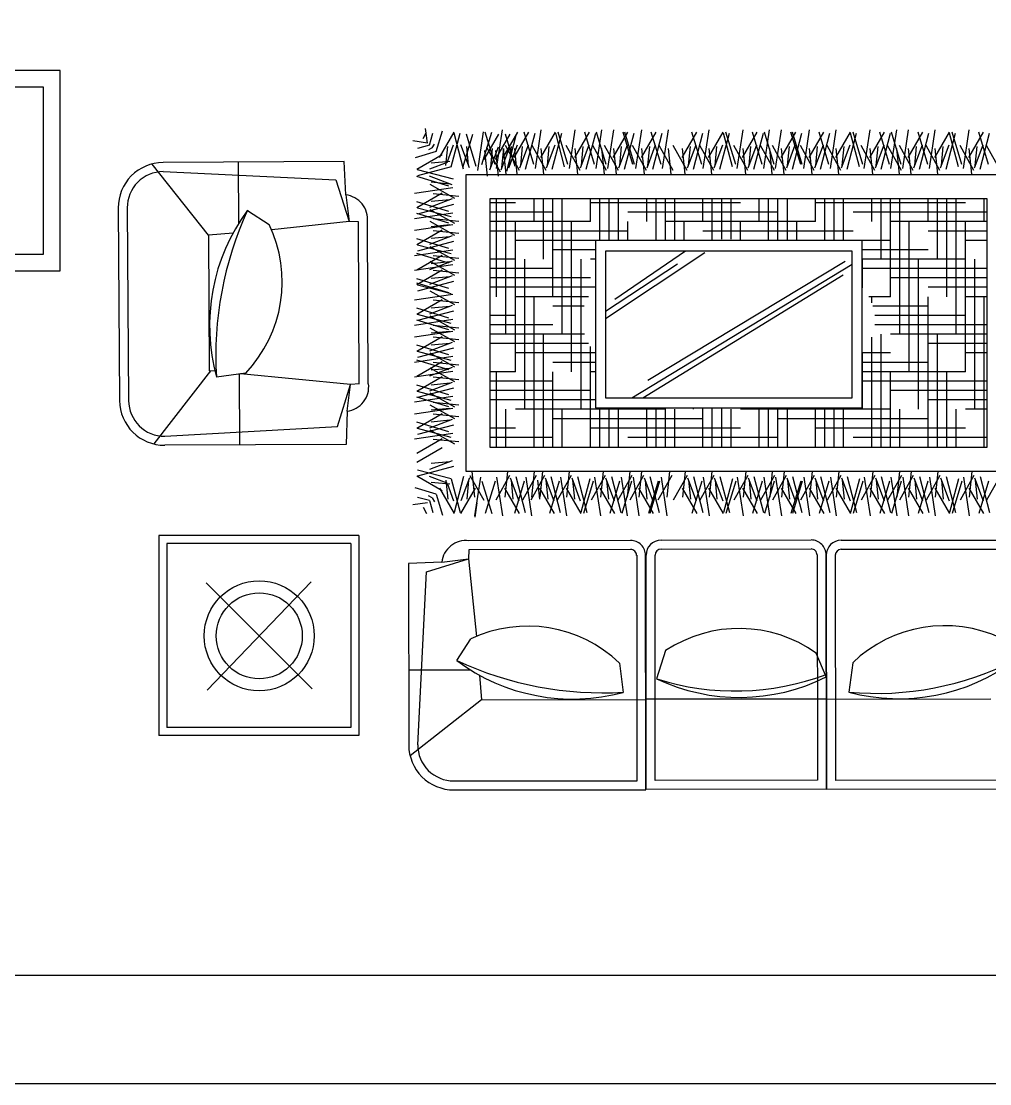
# Model space of a CAD drawing. Header units: inches. Extents: x 10.2 to 52.7, y 13.8 to 38.6.
# Drawn here: x 48.215 to 51.119, y 13.807 to 16.991 of the extents above; entities that cross this region are included whole.
import ezdxf

# ---------------------------------------------------------------- set-up
doc = ezdxf.new("R2010")
doc.units = ezdxf.units.IN
doc.header["$MEASUREMENT"] = 0
for name, color, linetype in [('02', 2, 'Continuous'), ('1', 1, 'Continuous'), ('4', 4, 'Continuous'), ('kadrbm', 4, 'Continuous')]:
    doc.layers.add(name, color=color, linetype=linetype)

# ---------------------------------------------------------------- blocks, each defined once
blk = doc.blocks.new('kadrbm')
at = {"layer": 'kadrbm', "color": 4}
blk.add_lwpolyline([(0, 0), (0, 24.7972), (21, 24.7972), (21, 0), (0, 0)], close=True, dxfattribs=at)
blk.add_lwpolyline([(20.6631, 0.3257), (20.6631, 24.4603), (0.3369, 24.4603), (0.3369, 0.3257), (20.6631, 0.3257)], dxfattribs=at)

msp = doc.modelspace()

# ---------------------------------------------------------------- linework, layer by layer
at = {"layer": '02'}
for p, q in [((49.1835, 16.5706), (48.6399, 16.5678)), ((49.1876, 16.471), (49.1835, 16.5706)), ((49.1876, 16.471), (49.1983, 16.3911)), ((48.5056, 16.4321), (48.5095, 15.8548)), ((49.2258, 16.3899), (49.1983, 16.3911)), ((49.2553, 15.905), (49.2528, 16.39)), ((49.9668, 16.3028), (49.9668, 15.8628)), ((50.7068, 16.3028), (49.9668, 16.3028)), ((50.2649, 16.2973), (49.9668, 16.0993)), ((49.9945, 16.1585), (50.2067, 16.3029)), ((50.7068, 15.8628), (50.7068, 16.3028)), ((50.1823, 16.2635), (49.9668, 16.1211)), ((50.0456, 15.8628), (50.7068, 16.2637)), ((50.6854, 16.271), (50.094, 15.9147)), ((50.0792, 15.8628), (50.6798, 16.2316)), ((49.9668, 15.8628), (50.7068, 15.8628)), ((49.1919, 15.823), (49.1888, 15.7233)), ((49.1888, 15.7233), (48.6452, 15.7205)), ((50.042, 15.4351), (49.557, 15.4345)), ((50.1334, 15.4361), (50.5834, 15.4366)), ((50.6738, 15.4358), (51.1588, 15.4363)), ((49.557, 15.4075), (49.5557, 15.3801)), ((49.4757, 15.3697), (49.3761, 15.366)), ((49.3761, 15.366), (49.3767, 14.8223)), ((49.4757, 15.3697), (49.5557, 15.3801)), ((50.0876, 14.8833), (50.089, 14.8833)), ((50.629, 14.8839), (50.6294, 14.8839)), ((49.5118, 14.6875), (50.0878, 14.6881)), ((50.6292, 14.6896), (50.0892, 14.689)), ((51.2056, 14.6893), (50.6296, 14.6887))]:
    msp.add_line(p, q, dxfattribs=at)
msp.add_lwpolyline([(47.7317, 16.2436), (48.3317, 16.2436), (48.3317, 16.8436), (47.7317, 16.8436)], close=True, dxfattribs=at)
msp.add_circle((48.9283, 15.1493), 0.165, dxfattribs=at)
for centre, radius, start, end in [((48.6406, 16.4328), 0.135, 90.2971, 180.2971), ((49.1798, 16.398), 0.0734, 353.715, 83.872), ((49.1833, 15.8959), 0.0734, 276.7222, 6.8792), ((48.6445, 15.8555), 0.135, 180.2971, 270.2971), ((49.5487, 15.3616), 0.0734, 83.4806, 173.6376), ((50.0421, 15.3901), 0.045, 0.0627, 90.0627), ((50.1334, 15.3911), 0.045, 90.0627, 180.0627), ((50.5834, 15.3916), 0.045, 0.0627, 90.0627), ((50.6739, 15.3908), 0.045, 90.0627, 180.0627), ((50.0244, 16.8267), 1.5097, 272.382, 272.4338), ((49.5117, 14.8225), 0.135, 180.0627, 270.0627)]:
    msp.add_arc(centre, radius, start, end, dxfattribs=at)
at = {"layer": '1'}
for p, q in [((48.776, 16.3504), (48.6068, 16.5635)), ((48.8648, 16.569), (48.8658, 16.3841)), ((48.64, 16.5408), (49.1584, 16.5165)), ((49.1584, 16.5165), (49.1983, 16.3911)), ((48.5326, 16.4323), (48.5365, 15.8549)), ((48.8933, 16.4247), (48.9585, 16.3827)), ((49.1983, 16.3911), (48.9659, 16.3662)), ((49.2283, 15.9049), (49.2258, 16.3899)), ((48.8498, 16.3565), (48.776, 16.3504)), ((48.776, 16.3504), (48.7781, 15.944)), ((49.9368, 16.3328), (49.9368, 15.8328)), ((50.7368, 15.8328), (50.7368, 16.3328)), ((48.7823, 15.9436), (48.612, 15.7244)), ((48.7956, 15.9423), (48.7781, 15.944)), ((48.8879, 15.937), (48.8001, 15.925)), ((48.8702, 15.7216), (48.8691, 15.9344)), ((49.2018, 15.903), (48.8724, 15.9349)), ((49.1632, 15.7772), (49.2018, 15.903)), ((49.1919, 15.823), (49.2018, 15.903)), ((49.2292, 15.9045), (49.2018, 15.903)), ((49.9368, 15.8328), (50.7368, 15.8328)), ((48.645, 15.7475), (49.1632, 15.7772)), ((48.6268, 15.4505), (48.6268, 14.8505)), ((49.2268, 15.4505), (48.6268, 15.4505)), ((49.2268, 15.4505), (49.2268, 14.8505)), ((48.6508, 15.4265), (48.6508, 14.8745)), ((49.2028, 15.4265), (48.6508, 15.4265)), ((49.2028, 15.4265), (49.2028, 14.8745)), ((50.042, 15.4081), (49.557, 15.4075)), ((50.0622, 14.7151), (50.0614, 15.391)), ((50.0878, 14.6881), (50.0871, 15.3901)), ((50.0892, 14.689), (50.0884, 15.391)), ((50.1162, 14.7161), (50.1154, 15.3911)), ((50.1334, 15.4091), (50.5834, 15.4096)), ((50.6014, 15.3916), (50.6022, 14.7166)), ((50.6284, 15.3916), (50.6292, 14.6896)), ((50.6296, 14.6887), (50.6289, 15.3907)), ((50.6554, 15.3917), (50.6562, 14.7157)), ((50.6739, 15.4088), (51.1589, 15.4093)), ((49.4301, 15.3407), (49.5557, 15.3801)), ((49.5557, 15.3801), (49.5797, 15.1476)), ((49.4037, 14.8224), (49.4301, 15.3407)), ((48.7692, 15.3083), (49.0874, 14.9902)), ((48.7726, 14.9869), (49.084, 15.3116)), ((49.5208, 15.0752), (49.5631, 15.1402)), ((50.1472, 15.1049), (50.1202, 15.0205)), ((50.6286, 15.026), (50.5985, 15.0975)), ((50.0085, 15.0678), (50.0202, 14.9799)), ((50.7081, 15.0686), (50.6966, 14.9807)), ((49.3764, 15.0473), (49.5613, 15.0475)), ((50.0874, 15.0633), (50.0888, 15.0633)), ((50.6288, 15.0639), (50.6292, 15.0639)), ((49.5888, 15.0314), (49.5947, 14.9576)), ((49.5947, 14.9576), (49.3808, 14.7893)), ((49.5947, 14.9576), (50.0875, 14.9581)), ((50.6289, 14.9596), (50.0889, 14.959)), ((51.1222, 14.9593), (50.6293, 14.9587)), ((49.2028, 14.8745), (48.6508, 14.8745)), ((49.2268, 14.8505), (48.6268, 14.8505)), ((49.5118, 14.7145), (50.0622, 14.7151)), ((50.6022, 14.7166), (50.1162, 14.7161)), ((51.2056, 14.7163), (50.6562, 14.7157))]:
    msp.add_line(p, q, dxfattribs=at)
msp.add_lwpolyline([(47.7817, 16.2936), (48.2817, 16.2936), (48.2817, 16.7936), (47.7817, 16.7936)], close=True, dxfattribs=at)
msp.add_circle((48.9283, 15.1493), 0.129, dxfattribs=at)
for centre, radius, start, end in [((48.6406, 16.4328), 0.108, 90.2971, 180.2971), ((49.3606, 16.079), 0.5813, 143.5042, 195.3691), ((49.8439, 15.9889), 1.0458, 155.3696, 183.5036), ((48.599, 16.2112), 0.3983, 316.4913, 25.5105), ((50.6474, 16.0101), 1.8697, 182.1697, 182.2115), ((48.6445, 15.8555), 0.108, 180.2971, 270.2971), ((50.0421, 15.3901), 0.018, 0.0627, 90.0627), ((50.1334, 15.3911), 0.018, 90.0627, 180.0627), ((50.5834, 15.3916), 0.018, 0.0627, 90.0627), ((50.6739, 15.3908), 0.018, 90.0627, 180.0627), ((50.0244, 16.8267), 1.5997, 272.2515, 272.3003), ((49.7331, 14.78), 0.3983, 46.2569, 115.2761), ((50.3675, 14.773), 0.3983, 54.5515, 123.5707), ((50.9841, 14.7814), 0.3983, 64.8493, 133.8685), ((49.8684, 15.541), 0.5813, 233.2698, 285.1347), ((49.9605, 16.0241), 1.0458, 245.1352, 273.2692), ((50.8472, 15.5421), 0.5813, 254.9907, 306.8557), ((50.7806, 15.8868), 0.91, 264.7033, 297.1431), ((50.3556, 15.7595), 0.7756, 252.3369, 290.6285), ((50.0244, 16.8267), 1.8697, 288.8599, 288.8747), ((50.0244, 16.8267), 1.8922, 288.6282, 288.6428), ((50.3687, 15.546), 0.5813, 244.6929, 296.5578), ((50.0244, 16.8267), 1.8697, 271.9353, 271.9771), ((50.0244, 16.8267), 1.8922, 271.913, 271.9543), ((49.5117, 14.8225), 0.108, 180.0627, 270.0627)]:
    msp.add_arc(centre, radius, start, end, dxfattribs=at)
at = {"layer": '4'}
for p, q in [((49.4196, 16.6399), (49.4304, 16.6586)), ((49.4331, 16.6264), (49.4265, 16.6701)), ((49.4588, 16.6007), (49.4776, 16.6633)), ((49.4685, 16.5828), (49.5125, 16.6586)), ((49.5837, 16.5445), (49.6011, 16.6599)), ((49.5963, 16.5622), (49.6255, 16.6587)), ((49.6355, 16.5622), (49.6064, 16.6587)), ((49.6401, 16.5501), (49.6575, 16.6656)), ((49.6596, 16.5828), (49.7036, 16.6586)), ((49.6931, 16.5828), (49.7371, 16.6586)), ((49.7521, 16.5622), (49.723, 16.6587)), ((49.7568, 16.5501), (49.7742, 16.6656)), ((49.7729, 16.5828), (49.8169, 16.6586)), ((49.8541, 16.5622), (49.8249, 16.6587)), ((49.8587, 16.5501), (49.8761, 16.6656)), ((49.8748, 16.5828), (49.9189, 16.6586)), ((49.9339, 16.5622), (49.9047, 16.6587)), ((49.9385, 16.5501), (49.9559, 16.6656)), ((49.9693, 16.5622), (49.9402, 16.6587)), ((49.974, 16.5501), (49.9914, 16.6656)), ((49.9901, 16.5828), (50.0341, 16.6586)), ((50.0491, 16.5622), (50.02, 16.6587)), ((50.0535, 16.5622), (50.0244, 16.6587)), ((50.0582, 16.5501), (50.0756, 16.6656)), ((50.0743, 16.5828), (50.1183, 16.6586)), ((50.1333, 16.5622), (50.1042, 16.6587)), ((50.138, 16.5501), (50.1554, 16.6656)), ((50.1963, 16.5828), (50.2403, 16.6586)), ((50.2553, 16.5622), (50.2261, 16.6587)), ((50.2599, 16.5501), (50.2773, 16.6656)), ((50.276, 16.5828), (50.3201, 16.6586)), ((50.3572, 16.5622), (50.3281, 16.6587)), ((50.3618, 16.5501), (50.3793, 16.6656)), ((50.378, 16.5828), (50.422, 16.6586)), ((50.437, 16.5622), (50.4079, 16.6587)), ((50.4416, 16.5501), (50.4591, 16.6656)), ((50.4724, 16.5622), (50.4433, 16.6587)), ((50.4771, 16.5501), (50.4945, 16.6656)), ((50.4932, 16.5828), (50.5372, 16.6586)), ((50.5522, 16.5622), (50.5231, 16.6587)), ((50.5567, 16.5622), (50.5275, 16.6587)), ((50.5613, 16.5501), (50.5787, 16.6656)), ((50.5774, 16.5828), (50.6215, 16.6586)), ((50.6365, 16.5622), (50.6073, 16.6587)), ((50.6411, 16.5501), (50.6585, 16.6656)), ((50.6572, 16.5828), (50.7012, 16.6586)), ((50.7384, 16.5622), (50.7093, 16.6587)), ((50.743, 16.5501), (50.7605, 16.6656)), ((50.7592, 16.5828), (50.8032, 16.6586)), ((50.8182, 16.5622), (50.7891, 16.6587)), ((50.8228, 16.5501), (50.8402, 16.6656)), ((50.8536, 16.5622), (50.8245, 16.6587)), ((50.8583, 16.5501), (50.8757, 16.6656)), ((50.8744, 16.5828), (50.9184, 16.6586)), ((50.9334, 16.5622), (50.9043, 16.6587)), ((50.9381, 16.5501), (50.9555, 16.6656)), ((50.9542, 16.5828), (50.9982, 16.6586)), ((51.0354, 16.5622), (51.0062, 16.6587)), ((51.04, 16.5501), (51.0574, 16.6656)), ((51.0561, 16.5828), (51.1002, 16.6586)), ((51.1152, 16.5622), (51.086, 16.6587)), ((49.4331, 16.6264), (49.3893, 16.633)), ((49.4394, 16.62), (49.4489, 16.6561)), ((49.5044, 16.555), (49.531, 16.6561)), ((49.5414, 16.5482), (49.513, 16.6561)), ((49.5399, 16.5566), (49.569, 16.653)), ((49.579, 16.5566), (49.5499, 16.653)), ((49.6031, 16.5772), (49.6472, 16.6529)), ((49.6367, 16.5772), (49.6807, 16.6529)), ((49.6957, 16.5566), (49.6666, 16.653)), ((49.6708, 16.5425), (49.6992, 16.6504)), ((49.7273, 16.5482), (49.7556, 16.6561)), ((49.807, 16.5482), (49.8354, 16.6561)), ((49.844, 16.555), (49.8175, 16.6561)), ((49.909, 16.5482), (49.9374, 16.6561)), ((50.0242, 16.5482), (50.0526, 16.6561)), ((50.1085, 16.5482), (50.1368, 16.6561)), ((50.2304, 16.5482), (50.2588, 16.6561)), ((50.3102, 16.5482), (50.3385, 16.6561)), ((50.3472, 16.555), (50.3206, 16.6561)), ((50.4121, 16.5482), (50.4405, 16.6561)), ((50.5274, 16.5482), (50.5557, 16.6561)), ((50.6116, 16.5482), (50.64, 16.6561)), ((50.6914, 16.5482), (50.7197, 16.6561)), ((50.7284, 16.555), (50.7018, 16.6561)), ((50.7933, 16.5482), (50.8217, 16.6561)), ((50.9086, 16.5482), (50.9369, 16.6561)), ((50.9883, 16.5482), (51.0167, 16.6561)), ((51.0253, 16.555), (50.9988, 16.6561)), ((51.0903, 16.5482), (51.1187, 16.6561)), ((49.4588, 16.6007), (49.3962, 16.5818)), ((49.4394, 16.62), (49.4034, 16.6105)), ((49.4474, 16.612), (49.436, 16.6056)), ((49.4474, 16.612), (49.4538, 16.6234)), ((49.4883, 16.5592), (49.4935, 16.6158)), ((49.4915, 16.5679), (49.5114, 16.6206)), ((49.5586, 16.552), (49.5326, 16.6206)), ((49.5558, 16.5592), (49.5505, 16.6158)), ((49.6125, 16.5273), (49.6045, 16.6041)), ((49.6522, 16.5388), (49.6106, 16.6132)), ((49.6201, 16.5464), (49.6461, 16.615)), ((49.6229, 16.5535), (49.6282, 16.6102)), ((49.646, 16.5273), (49.6381, 16.6041)), ((49.6537, 16.5464), (49.6796, 16.615)), ((49.6564, 16.5535), (49.6617, 16.6102)), ((49.6689, 16.5329), (49.661, 16.6097)), ((49.7087, 16.5444), (49.667, 16.6188)), ((49.6766, 16.552), (49.7025, 16.6206)), ((49.6793, 16.5592), (49.6846, 16.6158)), ((49.7024, 16.5329), (49.6945, 16.6097)), ((49.7101, 16.552), (49.736, 16.6206)), ((49.7129, 16.5592), (49.7182, 16.6158)), ((49.7885, 16.5444), (49.7468, 16.6188)), ((49.7822, 16.5329), (49.7743, 16.6097)), ((49.7899, 16.552), (49.8158, 16.6206)), ((49.7927, 16.5592), (49.798, 16.6158)), ((49.8904, 16.5444), (49.8488, 16.6188)), ((49.8842, 16.5329), (49.8762, 16.6097)), ((49.8918, 16.552), (49.9178, 16.6206)), ((49.8946, 16.5592), (49.8999, 16.6158)), ((49.9702, 16.5444), (49.9286, 16.6188)), ((49.9639, 16.5329), (49.956, 16.6097)), ((50.0056, 16.5444), (49.964, 16.6188)), ((49.9994, 16.5329), (49.9915, 16.6097)), ((50.0071, 16.552), (50.033, 16.6206)), ((50.0099, 16.5592), (50.0151, 16.6158)), ((50.0899, 16.5444), (50.0482, 16.6188)), ((50.0836, 16.5329), (50.0757, 16.6097)), ((50.0913, 16.552), (50.1172, 16.6206)), ((50.0941, 16.5592), (50.0994, 16.6158)), ((50.1696, 16.5444), (50.128, 16.6188)), ((50.1634, 16.5329), (50.1555, 16.6097)), ((50.2118, 16.5444), (50.1702, 16.6188)), ((50.2056, 16.5329), (50.1976, 16.6097)), ((50.2132, 16.552), (50.2392, 16.6206)), ((50.216, 16.5592), (50.2213, 16.6158)), ((50.2916, 16.5444), (50.25, 16.6188)), ((50.2853, 16.5329), (50.2774, 16.6097)), ((50.293, 16.552), (50.3189, 16.6206)), ((50.2958, 16.5592), (50.3011, 16.6158)), ((50.3935, 16.5444), (50.3519, 16.6188)), ((50.3873, 16.5329), (50.3794, 16.6097)), ((50.395, 16.552), (50.4209, 16.6206)), ((50.3977, 16.5592), (50.403, 16.6158)), ((50.4733, 16.5444), (50.4317, 16.6188)), ((50.4671, 16.5329), (50.4592, 16.6097)), ((50.5088, 16.5444), (50.4672, 16.6188)), ((50.5025, 16.5329), (50.4946, 16.6097)), ((50.5102, 16.552), (50.5361, 16.6206)), ((50.513, 16.5592), (50.5183, 16.6158)), ((50.593, 16.5444), (50.5514, 16.6188)), ((50.5868, 16.5329), (50.5788, 16.6097)), ((50.5944, 16.552), (50.6203, 16.6206)), ((50.5972, 16.5592), (50.6025, 16.6158)), ((50.6728, 16.5444), (50.6312, 16.6188)), ((50.6665, 16.5329), (50.6586, 16.6097)), ((50.6742, 16.552), (50.7001, 16.6206)), ((50.677, 16.5592), (50.6823, 16.6158)), ((50.7747, 16.5444), (50.7331, 16.6188)), ((50.7685, 16.5329), (50.7606, 16.6097)), ((50.7762, 16.552), (50.8021, 16.6206)), ((50.7789, 16.5592), (50.7842, 16.6158)), ((50.8545, 16.5444), (50.8129, 16.6188)), ((50.8483, 16.5329), (50.8403, 16.6097)), ((50.89, 16.5444), (50.8483, 16.6188)), ((50.8837, 16.5329), (50.8758, 16.6097)), ((50.8914, 16.552), (50.9173, 16.6206)), ((50.8942, 16.5592), (50.8995, 16.6158)), ((50.9698, 16.5444), (50.9281, 16.6188)), ((50.9635, 16.5329), (50.9556, 16.6097)), ((50.9712, 16.552), (50.9971, 16.6206)), ((50.974, 16.5592), (50.9793, 16.6158)), ((51.0717, 16.5444), (51.0301, 16.6188)), ((51.0655, 16.5329), (51.0575, 16.6097)), ((51.0731, 16.552), (51.0991, 16.6206)), ((51.0759, 16.5592), (51.0812, 16.6158)), ((51.1515, 16.5444), (51.1099, 16.6188)), ((49.4766, 16.5909), (49.4009, 16.5469)), ((49.4915, 16.5679), (49.4388, 16.548)), ((49.5003, 16.5712), (49.4436, 16.5659)), ((49.5044, 16.555), (49.4034, 16.5284)), ((49.5112, 16.518), (49.4034, 16.5464)), ((51.1835, 16.5315), (49.5484, 16.5315)), ((49.5484, 16.5315), (49.5484, 15.6432)), ((49.4972, 16.4967), (49.4007, 16.5258)), ((49.5074, 16.5009), (49.4388, 16.5268)), ((49.515, 16.4604), (49.4406, 16.502)), ((49.5003, 16.5036), (49.4436, 16.5089)), ((49.5093, 16.4921), (49.3939, 16.4747)), ((49.4766, 16.4759), (49.4009, 16.4319)), ((49.5265, 16.4666), (49.4497, 16.4745)), ((49.4972, 16.4213), (49.4007, 16.4504)), ((49.5112, 16.4418), (49.4034, 16.4134)), ((49.5074, 16.4589), (49.4388, 16.433)), ((49.5003, 16.4562), (49.4436, 16.4509)), ((51.1115, 16.4595), (49.6204, 16.4595)), ((49.6204, 16.4595), (49.6204, 15.7152)), ((49.6966, 16.4471), (49.6204, 16.4471)), ((49.6403, 16.1659), (49.6403, 16.4595)), ((49.6684, 16.0534), (49.6684, 16.4595)), ((49.7528, 16.3909), (49.7528, 16.4595)), ((49.7809, 16.2784), (49.7809, 16.4595)), ((49.8091, 16.1659), (49.8091, 16.4595)), ((49.8372, 16.0534), (49.8372, 16.4595)), ((49.9216, 16.3909), (49.9216, 16.4595)), ((50.3716, 16.4471), (49.9216, 16.4471)), ((49.9497, 16.3328), (49.9497, 16.4595)), ((49.9778, 16.3328), (49.9778, 16.4595)), ((50.0059, 16.3328), (50.0059, 16.4595)), ((50.0903, 16.3909), (50.0903, 16.4595)), ((50.1184, 16.3328), (50.1184, 16.4595)), ((50.1466, 16.3328), (50.1466, 16.4595)), ((50.1747, 16.3328), (50.1747, 16.4595)), ((50.2591, 16.3909), (50.2591, 16.4595)), ((50.2872, 16.337), (50.2872, 16.4595)), ((50.3153, 16.3382), (50.3153, 16.4595)), ((50.3434, 16.3385), (50.3434, 16.4595)), ((50.4278, 16.3909), (50.4278, 16.4595)), ((50.4559, 16.3328), (50.4559, 16.4595)), ((50.4841, 16.3328), (50.4841, 16.4595)), ((50.5122, 16.3328), (50.5122, 16.4595)), ((50.5966, 16.3909), (50.5966, 16.4595)), ((51.0466, 16.4471), (50.5966, 16.4471)), ((50.6247, 16.3328), (50.6247, 16.4595)), ((50.6528, 16.3328), (50.6528, 16.4595)), ((50.6809, 16.3328), (50.6809, 16.4595)), ((50.7653, 16.3909), (50.7653, 16.4595)), ((50.7934, 16.2784), (50.7934, 16.4595)), ((50.8216, 16.1659), (50.8216, 16.4595)), ((50.8497, 16.0534), (50.8497, 16.4595)), ((50.9341, 16.3909), (50.9341, 16.4595)), ((50.9622, 16.2784), (50.9622, 16.4595)), ((50.9903, 16.1659), (50.9903, 16.4595)), ((51.0184, 16.0534), (51.0184, 16.4595)), ((51.1028, 16.3909), (51.1028, 16.4595)), ((51.1115, 15.7152), (51.1115, 16.4595)), ((49.5093, 16.4167), (49.3939, 16.3993)), ((49.4972, 16.3858), (49.4007, 16.415)), ((49.5044, 16.4048), (49.4034, 16.4314)), ((49.515, 16.385), (49.4406, 16.4266)), ((49.8091, 16.419), (49.6204, 16.419)), ((50.4841, 16.419), (50.0341, 16.419)), ((51.1115, 16.419), (50.7091, 16.419)), ((49.5093, 16.3812), (49.3939, 16.3638)), ((49.515, 16.3495), (49.4406, 16.3911)), ((49.5003, 16.3808), (49.4436, 16.3755)), ((49.5265, 16.3912), (49.4497, 16.3991)), ((49.9216, 16.3909), (49.6204, 16.3909)), ((49.6966, 15.9409), (49.6966, 16.3909)), ((49.8653, 15.9409), (49.8653, 16.3909)), ((50.0341, 16.3328), (50.0341, 16.3909)), ((50.5966, 16.3909), (50.1466, 16.3909)), ((50.2028, 16.3328), (50.2028, 16.3909)), ((50.3716, 16.3377), (50.3716, 16.3909)), ((50.5403, 16.3328), (50.5403, 16.3909)), ((51.1115, 16.3909), (50.8216, 16.3909)), ((50.8778, 15.9409), (50.8778, 16.3909)), ((51.0466, 15.9409), (51.0466, 16.3909)), ((49.4972, 16.3104), (49.4007, 16.3395)), ((49.4766, 16.365), (49.4009, 16.321)), ((49.5074, 16.3481), (49.4388, 16.3221)), ((49.5003, 16.3453), (49.4436, 16.34)), ((49.5265, 16.3557), (49.4497, 16.3637)), ((50.0341, 16.3627), (49.6204, 16.3627)), ((50.7091, 16.3627), (50.2591, 16.3627)), ((51.1115, 16.3627), (50.9341, 16.3627)), ((49.5112, 16.3309), (49.4034, 16.3025)), ((49.5044, 16.2939), (49.4034, 16.3205)), ((49.515, 16.2741), (49.4406, 16.3157)), ((50.8216, 16.3346), (49.6966, 16.3346)), ((49.9368, 16.3065), (49.8091, 16.3065)), ((50.9341, 16.3065), (50.7368, 16.3065)), ((51.1115, 16.3346), (51.0466, 16.3346)), ((49.5093, 16.3058), (49.3939, 16.2884)), ((49.4972, 16.2661), (49.4007, 16.2952)), ((49.4766, 16.2896), (49.4009, 16.2456)), ((49.5265, 16.2803), (49.4497, 16.2883)), ((49.6966, 16.2784), (49.6204, 16.2784)), ((49.7247, 15.8284), (49.7247, 16.2784)), ((49.8934, 15.8284), (49.8934, 16.2784)), ((49.9368, 16.2784), (49.9216, 16.2784)), ((51.0466, 16.2784), (50.7368, 16.2784)), ((50.7372, 16.1925), (50.7372, 16.2784)), ((50.9059, 15.8284), (50.9059, 16.2784)), ((51.0747, 15.8284), (51.0747, 16.2784)), ((49.5093, 16.2614), (49.3939, 16.244)), ((49.4766, 16.2453), (49.4009, 16.2013)), ((49.5074, 16.2727), (49.4388, 16.2467)), ((49.515, 16.2297), (49.4406, 16.2714)), ((49.5003, 16.2699), (49.4436, 16.2646)), ((49.5265, 16.236), (49.4497, 16.2439)), ((49.8091, 16.2502), (49.6204, 16.2502)), ((51.1115, 16.2502), (50.7368, 16.2502)), ((49.4972, 16.1907), (49.4007, 16.2198)), ((49.5112, 16.2111), (49.4034, 16.1828)), ((49.5074, 16.2283), (49.4388, 16.2024)), ((49.5003, 16.2255), (49.4436, 16.2202)), ((49.9216, 16.2221), (49.6204, 16.2221)), ((51.1115, 16.2221), (50.8216, 16.2221)), ((49.4972, 16.1774), (49.4007, 16.2065)), ((49.5044, 16.1742), (49.4034, 16.2007)), ((49.515, 16.141), (49.4406, 16.1826)), ((49.936, 16.194), (49.6204, 16.194)), ((51.1115, 16.194), (50.9341, 16.194)), ((49.5093, 16.1727), (49.3939, 16.1553)), ((49.4766, 16.1566), (49.4009, 16.1126)), ((49.5265, 16.1473), (49.4497, 16.1552)), ((49.9156, 16.1659), (49.6966, 16.1659)), ((49.7528, 15.7159), (49.7528, 16.1659)), ((50.8216, 16.1659), (50.7564, 16.1659)), ((50.7653, 16.1473), (50.7653, 16.1659)), ((50.9341, 15.7159), (50.9341, 16.1659)), ((51.1115, 16.1659), (51.0466, 16.1659)), ((51.1028, 15.7159), (51.1028, 16.1659)), ((49.4972, 16.1019), (49.4007, 16.1311)), ((49.5112, 16.1224), (49.4034, 16.0941)), ((49.5074, 16.1396), (49.4388, 16.1137)), ((49.5003, 16.1368), (49.4436, 16.1315)), ((49.9033, 16.1377), (49.8091, 16.1377)), ((50.9341, 16.1377), (50.7687, 16.1377)), ((49.5093, 16.0973), (49.3939, 16.0799)), ((49.4972, 16.0665), (49.4007, 16.0956)), ((49.5044, 16.0855), (49.4034, 16.112)), ((49.515, 16.0656), (49.4406, 16.1072)), ((49.6966, 16.1096), (49.6204, 16.1096)), ((51.0466, 16.1096), (50.7744, 16.1096)), ((49.5093, 16.0618), (49.3939, 16.0444)), ((49.515, 16.0301), (49.4406, 16.0718)), ((49.5003, 16.0614), (49.4436, 16.0561)), ((49.5265, 16.0719), (49.4497, 16.0798)), ((49.8091, 16.0815), (49.6204, 16.0815)), ((49.9036, 16.0534), (49.6204, 16.0534)), ((49.7809, 15.7152), (49.7809, 16.0534)), ((51.1115, 16.0815), (50.7743, 16.0815)), ((50.7934, 15.7152), (50.7934, 16.0534)), ((51.1115, 16.0534), (50.8216, 16.0534)), ((50.9622, 15.7152), (50.9622, 16.0534)), ((49.4972, 15.9911), (49.4007, 16.0202)), ((49.4766, 16.0457), (49.4009, 16.0017)), ((49.5074, 16.0287), (49.4388, 16.0028)), ((49.5003, 16.0259), (49.4436, 16.0206)), ((49.5265, 16.0364), (49.4497, 16.0443)), ((49.9162, 16.0252), (49.6204, 16.0252)), ((50.7653, 15.7159), (50.7653, 16.0449)), ((51.1115, 16.0252), (50.9341, 16.0252)), ((49.5112, 16.0115), (49.4034, 15.9832)), ((49.5044, 15.9746), (49.4034, 16.0011)), ((49.515, 15.9547), (49.4406, 15.9964)), ((49.9369, 15.9971), (49.6966, 15.9971)), ((49.9216, 15.7159), (49.9216, 16.0168)), ((50.8216, 15.9971), (50.735, 15.9971)), ((50.7372, 15.8284), (50.7372, 15.9997)), ((51.1115, 15.9971), (51.0466, 15.9971)), ((49.5093, 15.9864), (49.3939, 15.969)), ((49.4972, 15.9467), (49.4007, 15.9758)), ((49.4766, 15.9703), (49.4009, 15.9263)), ((49.5265, 15.961), (49.4497, 15.9689)), ((49.9368, 15.969), (49.8091, 15.969)), ((50.9341, 15.969), (50.7368, 15.969)), ((49.5093, 15.9421), (49.3939, 15.9246)), ((49.4766, 15.9259), (49.4009, 15.8819)), ((49.5074, 15.9533), (49.4388, 15.9274)), ((49.515, 15.9104), (49.4406, 15.952)), ((49.5003, 15.9505), (49.4436, 15.9452)), ((49.5265, 15.9166), (49.4497, 15.9245)), ((49.6966, 15.9409), (49.6204, 15.9409)), ((49.6403, 15.7152), (49.6403, 15.9409)), ((49.8091, 15.7152), (49.8091, 15.9409)), ((49.9368, 15.9409), (49.9216, 15.9409)), ((51.0466, 15.9409), (50.7368, 15.9409)), ((50.8216, 15.7152), (50.8216, 15.9409)), ((50.9903, 15.7152), (50.9903, 15.9409)), ((49.4972, 15.8713), (49.4007, 15.9004)), ((49.5074, 15.9089), (49.4388, 15.883)), ((49.5003, 15.9062), (49.4436, 15.9009)), ((49.8091, 15.9127), (49.6204, 15.9127)), ((51.1115, 15.9127), (50.7368, 15.9127)), ((49.5093, 15.8667), (49.3939, 15.8492)), ((49.4972, 15.8358), (49.4007, 15.8649)), ((49.5112, 15.8918), (49.4034, 15.8634)), ((49.5044, 15.8548), (49.4034, 15.8814)), ((49.515, 15.835), (49.4406, 15.8766)), ((49.9216, 15.8846), (49.6204, 15.8846)), ((51.1115, 15.8846), (50.8216, 15.8846)), ((49.5093, 15.8312), (49.3939, 15.8138)), ((49.515, 15.7995), (49.4406, 15.8411)), ((49.5003, 15.8308), (49.4436, 15.8255)), ((49.5265, 15.8412), (49.4497, 15.8491)), ((49.9368, 15.8565), (49.6204, 15.8565)), ((49.9497, 15.7152), (49.9497, 15.8328)), ((49.9778, 15.7152), (49.9778, 15.8328)), ((50.0622, 15.8284), (50.0622, 15.8328)), ((50.0903, 15.7159), (50.0903, 15.8328)), ((50.1184, 15.7152), (50.1184, 15.8328)), ((50.1466, 15.7152), (50.1466, 15.8328)), ((50.2309, 15.8284), (50.2309, 15.8328)), ((50.2591, 15.7159), (50.2591, 15.8328)), ((50.2872, 15.7152), (50.2872, 15.8328)), ((50.3153, 15.7152), (50.3153, 15.8328)), ((50.3997, 15.8284), (50.3997, 15.8328)), ((50.4278, 15.7159), (50.4278, 15.8328)), ((50.4559, 15.7152), (50.4559, 15.8328)), ((50.4841, 15.7152), (50.4841, 15.8328)), ((50.5684, 15.8284), (50.5684, 15.8328)), ((50.5966, 15.7159), (50.5966, 15.8328)), ((50.6247, 15.7152), (50.6247, 15.8328)), ((50.6528, 15.7152), (50.6528, 15.8328)), ((51.1115, 15.8565), (50.9341, 15.8565)), ((49.4766, 15.815), (49.4009, 15.771)), ((49.5074, 15.798), (49.4388, 15.7721)), ((49.5265, 15.8057), (49.4497, 15.8136)), ((49.6684, 15.7152), (49.6684, 15.8284)), ((50.1466, 15.8284), (49.6966, 15.8284)), ((50.2591, 15.8002), (49.8091, 15.8002)), ((49.8372, 15.7152), (49.8372, 15.8284)), ((50.0059, 15.7152), (50.0059, 15.8284)), ((50.1747, 15.7152), (50.1747, 15.8284)), ((50.3434, 15.7152), (50.3434, 15.8284)), ((50.8216, 15.8284), (50.3716, 15.8284)), ((50.9341, 15.8002), (50.4841, 15.8002)), ((50.5122, 15.7152), (50.5122, 15.8284)), ((50.6809, 15.7152), (50.6809, 15.8284)), ((50.8497, 15.7152), (50.8497, 15.8284)), ((51.0184, 15.7152), (51.0184, 15.8284)), ((51.1115, 15.8284), (51.0466, 15.8284)), ((49.4972, 15.7604), (49.4007, 15.7895)), ((49.5112, 15.7809), (49.4034, 15.7525)), ((49.5044, 15.7439), (49.4034, 15.7705)), ((49.515, 15.7241), (49.4406, 15.7657)), ((49.5003, 15.7953), (49.4436, 15.79)), ((49.6966, 15.7721), (49.6204, 15.7721)), ((50.3716, 15.7721), (49.9216, 15.7721)), ((51.0466, 15.7721), (50.5966, 15.7721)), ((49.5093, 15.7558), (49.3939, 15.7383)), ((49.4766, 15.7396), (49.4009, 15.6956)), ((49.5265, 15.7303), (49.4497, 15.7382)), ((49.8091, 15.744), (49.6204, 15.744)), ((50.4841, 15.744), (50.0341, 15.744)), ((51.1115, 15.744), (50.7091, 15.744)), ((49.4766, 15.7131), (49.4009, 15.6691)), ((49.6204, 15.7152), (51.1115, 15.7152)), ((49.6966, 15.7152), (49.6966, 15.7159)), ((49.8653, 15.7152), (49.8653, 15.7159)), ((50.0341, 15.7152), (50.0341, 15.7159)), ((50.2028, 15.7152), (50.2028, 15.7159)), ((50.3716, 15.7152), (50.3716, 15.7159)), ((50.5403, 15.7152), (50.5403, 15.7159)), ((50.7091, 15.7152), (50.7091, 15.7159)), ((50.8778, 15.7152), (50.8778, 15.7159)), ((51.0466, 15.7152), (51.0466, 15.7159)), ((49.5074, 15.6738), (49.4388, 15.6479)), ((49.5003, 15.671), (49.4436, 15.6657)), ((49.5112, 15.6567), (49.4034, 15.6283)), ((49.5044, 15.6197), (49.4034, 15.6462)), ((49.5484, 15.6432), (51.1835, 15.6432)), ((49.5662, 15.6418), (49.5742, 15.565)), ((49.6731, 15.6418), (49.6652, 15.565)), ((49.7529, 15.6418), (49.7449, 15.565)), ((49.7779, 15.6418), (49.77, 15.565)), ((49.8577, 15.6418), (49.8498, 15.565)), ((49.9596, 15.6418), (49.9517, 15.565)), ((50.0394, 15.6418), (50.0315, 15.565)), ((50.0749, 15.6418), (50.067, 15.565)), ((50.1591, 15.6418), (50.1512, 15.565)), ((50.2056, 15.6418), (50.1976, 15.565)), ((50.2853, 15.6418), (50.2774, 15.565)), ((50.3873, 15.6418), (50.3794, 15.565)), ((50.4671, 15.6418), (50.4592, 15.565)), ((50.5025, 15.6418), (50.4946, 15.565)), ((50.5868, 15.6418), (50.5788, 15.565)), ((50.6665, 15.6418), (50.6586, 15.565)), ((50.7685, 15.6418), (50.7606, 15.565)), ((50.8483, 15.6418), (50.8403, 15.565)), ((50.8837, 15.6418), (50.8758, 15.565)), ((50.9635, 15.6418), (50.9556, 15.565)), ((51.0655, 15.6418), (51.0575, 15.565)), ((49.4766, 15.5837), (49.4009, 15.6278)), ((49.4915, 15.6067), (49.4388, 15.6266)), ((49.5003, 15.6035), (49.4436, 15.6088)), ((49.4883, 15.6155), (49.4935, 15.5589)), ((49.4915, 15.6067), (49.5114, 15.554)), ((49.5044, 15.6197), (49.531, 15.5186)), ((49.5414, 15.6265), (49.513, 15.5186)), ((49.5586, 15.6226), (49.5326, 15.554)), ((49.5558, 15.6155), (49.5505, 15.5589)), ((49.56, 15.6302), (49.6016, 15.5559)), ((49.5917, 15.6245), (49.5743, 15.5091)), ((49.5963, 15.6125), (49.6255, 15.516)), ((49.6355, 15.6125), (49.6064, 15.516)), ((49.6793, 15.6302), (49.6377, 15.5559)), ((49.6401, 15.6245), (49.6575, 15.5091)), ((49.6808, 15.6226), (49.7067, 15.554)), ((49.6835, 15.6155), (49.6888, 15.5589)), ((49.7228, 15.6125), (49.6936, 15.516)), ((49.6979, 15.6265), (49.7263, 15.5186)), ((49.7591, 15.6302), (49.7175, 15.5559)), ((49.7274, 15.6245), (49.7448, 15.5091)), ((49.7841, 15.6302), (49.7425, 15.5559)), ((49.7633, 15.6155), (49.7686, 15.5589)), ((49.7856, 15.6226), (49.8115, 15.554)), ((49.7883, 15.6155), (49.7936, 15.5589)), ((49.8276, 15.6125), (49.7985, 15.516)), ((49.8027, 15.6265), (49.8311, 15.5186)), ((49.8639, 15.6302), (49.8223, 15.5559)), ((49.8322, 15.6245), (49.8497, 15.5091)), ((49.8654, 15.6226), (49.8913, 15.554)), ((49.8681, 15.6155), (49.8734, 15.5589)), ((49.8825, 15.6265), (49.9109, 15.5186)), ((49.9195, 15.6197), (49.8929, 15.5186)), ((49.9295, 15.6125), (49.9004, 15.516)), ((49.9659, 15.6302), (49.9242, 15.5559)), ((49.9342, 15.6245), (49.9516, 15.5091)), ((49.9673, 15.6226), (49.9932, 15.554)), ((49.9701, 15.6155), (49.9754, 15.5589)), ((50.0093, 15.6125), (49.9802, 15.516)), ((49.9845, 15.6265), (50.0128, 15.5186)), ((50.0457, 15.6302), (50.004, 15.5559)), ((50.014, 15.6245), (50.0314, 15.5091)), ((50.0448, 15.6125), (50.0157, 15.516)), ((50.0811, 15.6302), (50.0395, 15.5559)), ((50.0494, 15.6245), (50.0668, 15.5091)), ((50.0826, 15.6226), (50.1085, 15.554)), ((50.0853, 15.6155), (50.0906, 15.5589)), ((50.1246, 15.6125), (50.0954, 15.516)), ((50.0997, 15.6265), (50.1281, 15.5186)), ((50.129, 15.6125), (50.0999, 15.516)), ((50.1653, 15.6302), (50.1237, 15.5559)), ((50.1336, 15.6245), (50.1511, 15.5091)), ((50.2118, 15.6302), (50.1702, 15.5559)), ((50.2132, 15.6226), (50.2392, 15.554)), ((50.216, 15.6155), (50.2213, 15.5589)), ((50.2553, 15.6125), (50.2261, 15.516)), ((50.2304, 15.6265), (50.2588, 15.5186)), ((50.2916, 15.6302), (50.25, 15.5559)), ((50.2599, 15.6245), (50.2773, 15.5091)), ((50.293, 15.6226), (50.3189, 15.554)), ((50.2958, 15.6155), (50.3011, 15.5589)), ((50.3102, 15.6265), (50.3385, 15.5186)), ((50.3472, 15.6197), (50.3206, 15.5186)), ((50.3572, 15.6125), (50.3281, 15.516)), ((50.3935, 15.6302), (50.3519, 15.5559)), ((50.3618, 15.6245), (50.3793, 15.5091)), ((50.395, 15.6226), (50.4209, 15.554)), ((50.3977, 15.6155), (50.403, 15.5589)), ((50.437, 15.6125), (50.4079, 15.516)), ((50.4121, 15.6265), (50.4405, 15.5186)), ((50.4733, 15.6302), (50.4317, 15.5559)), ((50.4416, 15.6245), (50.4591, 15.5091)), ((50.4724, 15.6125), (50.4433, 15.516)), ((50.5088, 15.6302), (50.4672, 15.5559)), ((50.4771, 15.6245), (50.4945, 15.5091)), ((50.5102, 15.6226), (50.5361, 15.554)), ((50.513, 15.6155), (50.5183, 15.5589)), ((50.5522, 15.6125), (50.5231, 15.516)), ((50.5274, 15.6265), (50.5557, 15.5186)), ((50.5567, 15.6125), (50.5275, 15.516)), ((50.593, 15.6302), (50.5514, 15.5559)), ((50.5613, 15.6245), (50.5787, 15.5091)), ((50.5944, 15.6226), (50.6203, 15.554)), ((50.5972, 15.6155), (50.6025, 15.5589)), ((50.6365, 15.6125), (50.6073, 15.516)), ((50.6116, 15.6265), (50.64, 15.5186)), ((50.6728, 15.6302), (50.6312, 15.5559)), ((50.6411, 15.6245), (50.6585, 15.5091)), ((50.6742, 15.6226), (50.7001, 15.554)), ((50.677, 15.6155), (50.6823, 15.5589)), ((50.6914, 15.6265), (50.7197, 15.5186)), ((50.7284, 15.6197), (50.7018, 15.5186)), ((50.7384, 15.6125), (50.7093, 15.516)), ((50.7747, 15.6302), (50.7331, 15.5559)), ((50.743, 15.6245), (50.7605, 15.5091)), ((50.7762, 15.6226), (50.8021, 15.554)), ((50.7789, 15.6155), (50.7842, 15.5589)), ((50.8182, 15.6125), (50.7891, 15.516)), ((50.7933, 15.6265), (50.8217, 15.5186)), ((50.8545, 15.6302), (50.8129, 15.5559)), ((50.8228, 15.6245), (50.8402, 15.5091)), ((50.8536, 15.6125), (50.8245, 15.516)), ((50.89, 15.6302), (50.8483, 15.5559)), ((50.8583, 15.6245), (50.8757, 15.5091)), ((50.8914, 15.6226), (50.9173, 15.554)), ((50.8942, 15.6155), (50.8995, 15.5589)), ((50.9334, 15.6125), (50.9043, 15.516)), ((50.9086, 15.6265), (50.9369, 15.5186)), ((50.9698, 15.6302), (50.9281, 15.5559)), ((50.9381, 15.6245), (50.9555, 15.5091)), ((50.9712, 15.6226), (50.9971, 15.554)), ((50.974, 15.6155), (50.9793, 15.5589)), ((50.9883, 15.6265), (51.0167, 15.5186)), ((51.0253, 15.6197), (50.9988, 15.5186)), ((51.0354, 15.6125), (51.0062, 15.516)), ((51.0717, 15.6302), (51.0301, 15.5559)), ((51.04, 15.6245), (51.0574, 15.5091)), ((51.0731, 15.6226), (51.0991, 15.554)), ((51.0759, 15.6155), (51.0812, 15.5589)), ((51.1152, 15.6125), (51.086, 15.516)), ((51.0903, 15.6265), (51.1187, 15.5186)), ((51.1515, 15.6302), (51.1099, 15.5559)), ((49.4588, 15.574), (49.3962, 15.5929)), ((49.4588, 15.574), (49.4776, 15.5114)), ((49.4685, 15.5918), (49.5125, 15.5161)), ((49.5756, 15.5918), (49.5315, 15.5161)), ((49.6638, 15.5918), (49.7078, 15.5161)), ((49.7686, 15.5918), (49.8126, 15.5161)), ((49.8484, 15.5918), (49.8924, 15.5161)), ((49.9503, 15.5918), (49.9943, 15.5161)), ((50.0656, 15.5918), (50.1096, 15.5161)), ((50.1963, 15.5918), (50.2403, 15.5161)), ((50.276, 15.5918), (50.3201, 15.5161)), ((50.378, 15.5918), (50.422, 15.5161)), ((50.4932, 15.5918), (50.5372, 15.5161)), ((50.5774, 15.5918), (50.6215, 15.5161)), ((50.6572, 15.5918), (50.7012, 15.5161)), ((50.7592, 15.5918), (50.8032, 15.5161)), ((50.8744, 15.5918), (50.9184, 15.5161)), ((50.9542, 15.5918), (50.9982, 15.5161)), ((51.0561, 15.5918), (51.1002, 15.5161)), ((49.4331, 15.5483), (49.3893, 15.5417)), ((49.4394, 15.5547), (49.4034, 15.5642)), ((49.4474, 15.5627), (49.436, 15.5691)), ((49.4394, 15.5547), (49.4489, 15.5186)), ((49.4474, 15.5627), (49.4538, 15.5513)), ((49.5812, 15.5483), (49.5746, 15.5045)), ((49.4196, 15.5348), (49.4304, 15.5161))]:
    msp.add_line(p, q, dxfattribs=at)

# ---------------------------------------------------------------- block references
at = {"layer": 'kadrbm'}
msp.add_blockref('kadrbm', (31.7322, 13.8067), dxfattribs=at)

doc.saveas('drawing.dxf')
